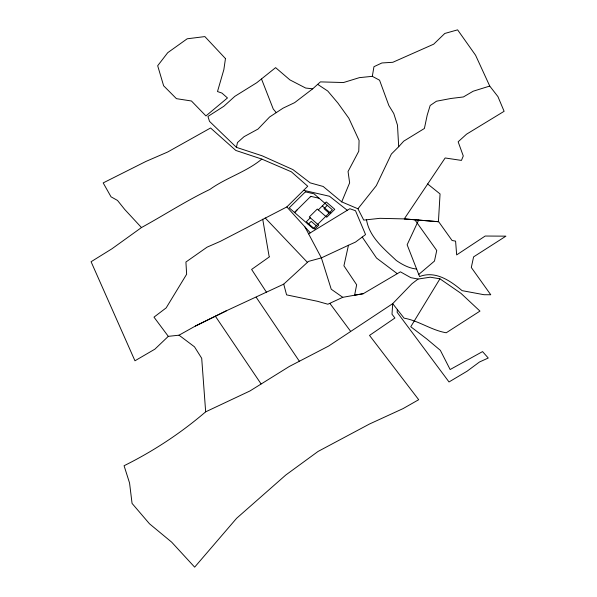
<?xml version="1.0" encoding="UTF-8"?>
<svg xmlns="http://www.w3.org/2000/svg" width="597" height="597" viewBox="0 0 597 597"><rect width="100%" height="100%" fill="white"/><g stroke="black" fill="none" stroke-linecap="round" stroke-linejoin="round"><path stroke-width="0.9" d="M397.318 309.612L397.154 312.306L449.019 381.961L467.07 371.215L479.458 362.013L488.256 358.028L482.555 351.596L450.138 369.536L440.347 350.327L426.862 339.006L410.758 326.746L439.944 278.821L460.936 293.321L479.966 311.097L446.235 332.775C431.385 330.26 418.967 320.798 404.087 318.149L392.699 303.649L411.893 283.784L418.064 279.053L430.25 277.195L439.944 278.821M372.319 76.326L373.961 66.685L381.923 62.961L392.826 62.289L433.676 44.185L444.795 33.462L457.608 29.85L475.585 55.252L489.741 86.058L497.928 96.602L504.114 111.303L466.548 134.183L458.145 141.795L463.279 155.981L461.451 160.414L445.153 157.974L404.259 218.905L379.968 218.323L363.73 220.099L357.939 208.778L341.708 201.876L323.171 186.465L310.216 182.883L292.933 169.608L262.128 155.802L236.427 147.355L209.502 121.355L207.943 116.445L223.838 106.281L234.852 96.326L256.762 82.714L275.613 67.64L289.888 79.879L305.671 88.043L312.716 88.811L320.417 81.886L343.514 82.535L359.379 77.647L372.319 76.326L379.565 80.207L388.848 105.505L393.766 113.52L397.49 125.176L398.692 146.72L391.378 154.033L376.311 185.667L357.939 208.778M236.427 147.355L237.457 142.571L244.009 136.706L258.023 129.056L269.59 117.005L283.112 108.132L294.627 102.654L312.716 88.811M308.619 233.875L349.842 208.726L355.491 210.726L365.558 234.569L355.469 242.106L348.461 245.263L343.924 265.799L356.655 284.784L354.611 295.209L363.26 293.694L400.415 271.829L410.855 277.68L418.064 279.053M341.708 201.876L349.633 182.824L348.051 171.518L358.767 151.228L359.088 140.474L348.872 118.296L337.88 103.005L327.738 91.02L317.671 84.364M418.639 220.106L407.139 244.777L419.564 276.553C435.489 270.389 450.392 280.799 462.093 290.642L484.003 294.717L490.749 294.754L471.309 267.493L473.585 256.882L505.92 236.158L485.189 236.039L456.668 254.897L455.586 241.113L452.071 240.501L438.676 221.726L404.259 218.905L438.422 221.718L440.056 193.935L427.639 183.958M398.692 146.72L403.714 141.168L424.4 128.474L427.206 115.124L430.161 105.505L436.437 101.229L450.959 98.475L463.399 96.953L473.19 91.214L489.741 86.058M348.461 245.263L321.387 257.889L308.477 261.396L283.724 284.142L226.547 310.701L195.368 326.059L179.033 335.186L168.302 336.35L153.989 317.149L166.175 307.88L186.63 274.254L185.921 262.016L207.084 247.158L220.42 241.315L286.836 206.935L307.739 186.242L291.373 171.809L261.829 159.093L235.837 150.459L210.569 127.989L167.705 151.996L145.914 161.444L103.184 182.906L111.035 196.823L117.505 200.435L124.728 209.465L141.474 227.554C164.347 214.995 186.271 200.741 209.86 189.443C226.256 177.637 246.21 172.055 261.829 159.093M294.5 212.457L310.776 196.346L319.141 198.271M294.664 212.592L297.515 209.472M311.015 196.406L310.313 196.801M310.298 217.83L306.298 221.793L314.746 229.121L318.746 225.159L309.291 216.957L317.298 209.04L326.753 217.233L334.753 209.316L326.305 201.987L318.305 209.913M308.179 224.315L311.194 221.338L316.268 225.741M327.32 205.368L323.992 208.659L329.074 213.069M168.302 336.35L154.884 349.163L134.952 360.789L91.08 261.732L111.9 248.822L141.474 227.554M418.743 274.456L434.467 261.083L436.743 250.479L414.863 219.793M205.667 411.826C180.749 433.191 153.422 451.175 124.072 465.727L129.556 483.003L132.064 503.413L149.504 523.8L171.66 542.143L194.659 567.15L236.628 518.278L285.799 475.011L318.052 451.451L369.491 424.019L403.094 408.594L418.698 399.699L369.513 335.417L394.908 318.014L391.998 314.231L392.699 303.649L328.611 346.073L289.254 366.506L249.949 390.968L205.667 411.826L201.704 358.282L194.488 346.82L179.033 335.186M195.368 326.059L226.547 310.701M283.724 284.142L286.582 294.873L317.5 301.298L327.865 304.224L342.76 297.313L363.26 293.694M416.624 269.031C409.146 268.359 402.296 264.635 396.229 260.426C384.117 248.867 369.416 237.24 366.513 219.793M303.627 190.316L329.537 196.271L347.29 210.286M342.76 297.313L331.231 289.224L321.387 257.889L304.91 226.897M397.266 273.68L376.535 258.046L362.23 237.054M322.305 205.95L330.753 213.278M265.195 217.942L307.425 262.359M286.836 206.935L310.298 232.845M276.292 112.676L273.254 109.027L261.538 79.05M329.992 303.545L350.603 331.305M215.368 316.209L261.068 383.908M256.173 297.224L299.425 361.334M266.538 292.351L251.613 269.434L269.56 256.74L269.075 256.15L262.717 219.203M225.465 58.581L223.853 69.633L217.495 91.542L221.92 93.072L227.472 97.953L205.935 115.93L191.45 100.997L176.428 98.662L163.623 85.774L157.683 65.737L167.72 52.7L187.197 38.79L204.875 36.589L225.465 58.581M305.395 191.838L289.209 207.86L313.261 228.726L332.402 209.771L314.007 193.816L305.395 191.838"/></g></svg>
